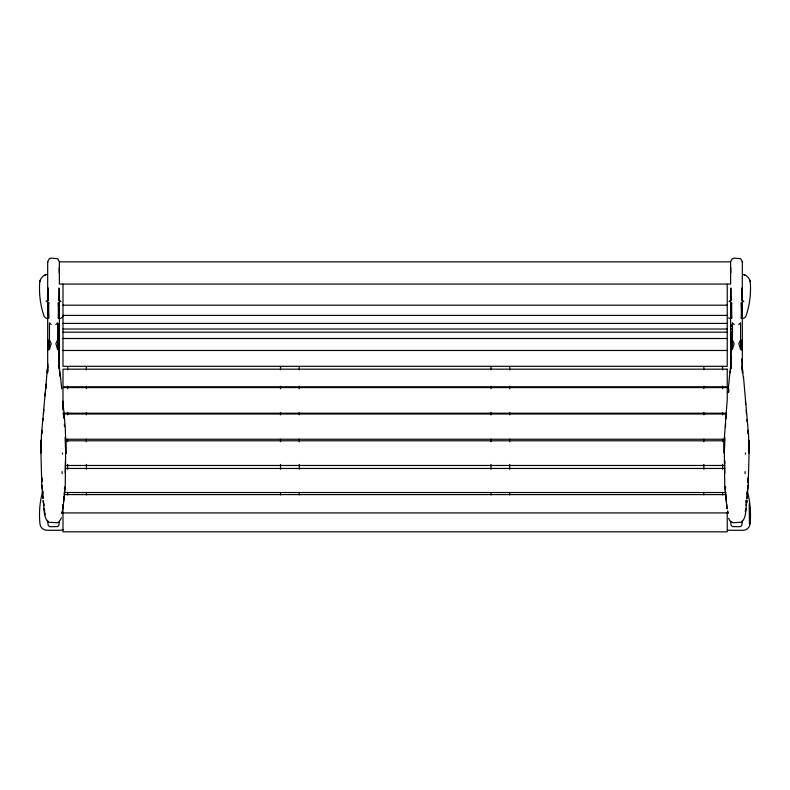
<?xml version="1.0" encoding="UTF-8"?>
<svg xmlns="http://www.w3.org/2000/svg" width="790" height="790" viewBox="0 0 790 790"><rect width="100%" height="100%" fill="white"/><g stroke="black" fill="none" stroke-linecap="round" stroke-linejoin="round"><path stroke-width="1.19" d="M47.677 300.121L47.677 296.606M730.622 300.121L730.622 296.606A3.506 3.506 0 0 0 730.888 297.949M746.165 500.159L746.165 502.539L746.382 500.139M723.907 453.035L724.193 440.287L724.776 486.788M65.807 440.287L65.224 486.788M65.215 473.082L65.461 460.768M724.598 447.891L724.815 437.334M47.677 365.572L41.426 435.033L40.952 453.371L41.831 486.788M41.248 440.287L40.952 453.035L41.248 440M62.104 473.635L62.163 471.591M745.059 473.635L745.108 471.591M724.193 440L727.116 401.182M47.795 363.558L47.42 372.9L47.765 369.858M730.553 368.229L730.839 361.218L730.938 367.824M748.169 486.788L749.048 453.371L748.574 435.033L743.489 376.87M64.444 489.296L64.553 486.986M747.725 482.344L747.942 477.713M725.526 488.803L725.635 486.689M46.047 387.831L46.185 385.372M42.038 433.819L42.255 430.293M725.427 426.768L725.645 423.243M47.252 372.673L47.677 367.083M730.207 372.673L730.375 370.441M64.227 496.327L62.884 508.928L63.358 504.05M64.405 494.066L64.987 487.351M747.528 491.805L746.994 498.589L748.169 485.159L747.705 489.543M749.858 523.997L750.263 508.286M65.007 487.608L63.625 501.769M42.848 420.902L43.055 418.611M43.47 414.029L43.875 409.447M726 418.611L726.415 414.029M63.556 498.934L63.773 496.525M746.945 494.115L747.172 491.706M728.291 388.799L730.622 365.572M746.185 505.264L746.708 500.702M45.425 392.393L45.07 395.928L45.405 393.677M45.781 388.858L46.255 384.138M728.37 392.393L728.726 388.858M746.214 505.482L746.738 500.89M746.994 500.663C745.424 507.634 747.014 516.502 741.82 522.16L733.081 522.743L729.782 520.758L728.617 518.309M728.518 392.541L728.854 390.29M62.37 511.189L61.926 513.569L62.41 511.268M745.365 511.268L745.829 508.928L745.316 511.189M47.677 372.623L47.677 261.658L49.434 258.626L51.192 258.172L57.621 258.626L59.378 261.658M730.622 261.658L732.379 258.626L734.137 258.172L740.566 258.626L742.324 261.658L742.324 372.623M742.165 262.24L742.324 261.658M39.855 281.497L40.241 280.183M61.511 517.835L58.875 522.16L56.92 522.743L48.309 522.21C42.877 516.67 44.645 507.634 43.006 500.663M57.621 340.026L55.863 343.591L57.621 349.595L57.621 322.784L55.863 324.581M740.566 340.026L738.808 343.591L740.566 349.595L740.566 322.784L738.808 324.581M731.372 356.764L730.622 357.06L731.372 357.831L730.622 357.524L731.372 356.764L730.622 356.764M46.136 301.652L47.726 300.072M729.081 301.652L731.264 299.479M44.408 275.483L45.929 274.614M730.622 341.734L731.372 341.724M730.622 331.958L731.372 331.958M58.628 334.368L59.378 334.358M730.622 331.721L731.372 331.721M58.628 336.194L59.378 336.194M58.628 337.35L59.378 337.35M730.622 334.022L731.372 334.012M58.628 342.248L59.378 342.248M730.622 339.206L731.372 339.206M58.628 325.164L59.378 325.154M58.628 326.872L59.378 326.863M730.622 325.105L731.372 325.095M730.622 336.589L731.372 336.589M730.622 337.152L731.372 337.142M730.622 347.333L731.372 347.324M730.622 350.671L731.372 350.671M58.628 356.892L59.378 356.882M58.628 358.907L59.378 358.897M730.622 355.233L731.372 355.233M730.622 358.166L731.372 358.156M58.628 362.245L59.378 362.235M730.622 361.484L731.372 361.484M730.622 368.486L731.372 368.486M58.628 350.75L59.378 350.75M58.628 358.068L59.378 358.107M730.622 359.035L731.372 359.035M730.622 368.357L731.372 368.357M58.628 324.789L59.378 324.789M58.628 326.448L59.378 326.448M58.628 348.509L59.378 348.509M730.622 349.032L731.372 349.032M730.622 352.755L731.372 352.755M58.628 354.848L59.378 354.848M730.622 356.478L731.372 356.468M730.622 357.06L731.372 357.06M62.993 305.187L727.235 305.187M62.993 315.407L727.235 315.407M62.993 323.406L727.235 323.406M730.622 326.221L731.372 326.221M730.622 328.522L731.372 328.601M62.993 329.025L727.235 329.025M730.622 329.025L731.372 329.025M62.993 332.175L727.235 332.175M730.622 332.225L731.372 332.225M58.628 333.854L59.378 333.854M730.622 334.624L731.372 334.624M58.628 335.543L59.378 335.612M58.628 336.777L59.378 336.767M62.993 338.505L727.235 338.505M58.628 339.098L59.378 339.098M730.622 339.819L731.372 339.819M58.628 340.184L59.378 340.184M730.622 345.309L731.372 345.309M62.993 350.474L727.235 350.474M58.628 355.944L59.378 355.944M62.993 413.2L726 413.2M62.993 414.009L726 414.009M65.461 439.24L724.766 439.24M65.461 440.79L724.766 440.79M65.461 465.478L724.766 465.478M65.461 468.46L724.766 468.46M64.227 492.516L726 492.516M64.227 494.589L726 494.589M62.993 512.927L727.235 512.927M58.628 324.423L59.378 324.423M58.628 327.741L59.378 327.741M730.622 329.302L731.372 329.312M58.628 329.529L59.378 329.529M58.628 331.652L59.378 331.652M730.622 332.373L731.372 332.373M730.622 334.456L731.372 334.466M730.622 342.307L731.372 342.317M730.622 345.556L731.372 345.556M730.622 348.035L731.372 348.035M58.628 349.802L59.378 349.802M58.628 350.079L59.378 350.089M730.622 351.382L731.372 351.382M58.628 350.898L59.378 350.908M730.622 355.994L731.372 355.994M730.622 357.524L731.372 357.534M730.622 358.946L731.372 358.956M730.622 362.274L731.372 362.274M58.628 361.435L59.378 361.445M730.622 337.449L731.372 337.449M730.622 338.051L731.372 338.061M730.622 353.792L731.372 353.792M58.628 357.278L59.378 357.278M58.628 324.058L59.378 324.058M58.628 327.317L59.378 327.317M730.622 332.866L731.372 332.876M58.628 329.015L59.378 329.025M730.622 334.96L731.372 334.96M58.628 331.148L59.378 331.148M58.628 333.153L59.378 333.163M58.628 338.446L59.378 338.446M730.622 343.077L731.372 343.087M58.628 339.522L59.378 339.522M58.628 347.768L59.378 347.768M730.622 357.238L731.372 357.238M58.628 354.098L59.378 354.108M730.622 357.821L731.372 357.831M58.628 355.668L59.378 355.678M744.071 274.614L745.592 275.483M742.274 300.062L743.834 301.622M58.746 299.489L60.889 301.622M734.137 324.581L732.379 322.784L732.379 349.595L734.137 343.591L732.379 340.026M51.192 324.581L49.434 322.784L49.434 349.595L51.192 343.591L49.434 340.026M749.759 280.183L750.144 281.497M47.677 261.658L47.834 262.24M44.665 511.061L44.171 508.928L44.635 511.268M727.59 511.268L728.054 513.599M727.61 511.061L727.955 512.908M45 512.908L45.336 514.764M726.464 502.233L724.993 487.608M747.696 431.3L748.031 433.74L747.755 430.175M43.262 500.89L43.786 505.482M724.993 487.104L725.576 493.819M42.265 489.04L41.831 485.159L43.006 498.589L42.443 491.429M726.682 504.464L727.116 508.928L725.763 496.199M60.544 376.87L61.709 388.799M43.519 502.233L43.845 505.58M742.245 366.274L743.281 377.383M59.299 366.274L60.228 376.267M726.188 495.982L726.405 498.372M62.884 401.182L65.224 426.916L66.103 453.371M42.798 491.192L43.016 493.582M745.385 401.103L745.691 404.51M746.185 410.178L746.491 413.585M62.845 405.645L63.24 410.178M742.245 367.775L742.649 372.673M59.201 366.55L59.398 368.999L59.378 288.686M59.605 371.448L60.01 376.356M746.945 419.51L747.123 421.88M63.635 414.77L63.901 418.325M64.355 424.25L64.533 426.62M724.716 460.906L724.855 463.305M741.761 358.877L742.343 369.977M58.816 358.877L59.388 369.977M42.077 477.97L42.245 481.584M65.165 437.423L65.412 447.249M748.752 440L749.048 453.065L748.752 440.287M724.529 460.965L724.795 473.151M749.433 523.958L749.236 503.951M66.093 452.384L66.093 453.065M745.414 452.996L745.424 454.112M62.469 452.996L62.469 454.112M742.324 296.606L742.324 300.121M59.378 300.121L59.378 296.606A3.506 3.506 0 0 1 59.102 297.949M742.324 520.353L741.85 525.261L740.566 526.545L738.808 526.723L732.379 526.545L731.096 525.261L730.622 521.439M741.85 287.945L741.85 300.526M741.85 340.026L741.85 350.148M731.096 287.945L731.096 300.526M731.096 311.28L731.096 316.701M731.096 340.026L731.096 350.148M730.78 267.504L730.78 272.767M730.622 288.686L730.622 368.92M727.235 284.094L727.235 366.323L62.993 366.323L62.993 284.094M727.235 400.392L727.235 387.594L62.993 387.594L62.993 409.368M727.235 512.108L727.235 531.828L62.993 531.828L62.993 504.8M722.554 366.372L722.554 369.898M722.554 386.182L722.554 388.65M722.554 412.489L722.554 414.888M722.554 439.21L722.554 441.699M722.554 464.421L722.554 469.24M722.554 493.345L722.554 494.896M703.841 366.372L703.841 369.898M703.841 386.182L703.841 388.65M703.841 412.489L703.841 414.888M703.841 439.21L703.841 441.699M703.841 464.421L703.841 469.24M703.841 493.345L703.841 494.896M509.718 366.372L509.718 369.898M509.718 386.182L509.718 388.65M509.718 412.489L509.718 414.888M509.718 439.21L509.718 441.699M509.718 464.421L509.718 469.24M509.718 493.345L509.718 494.896M491.005 366.372L491.005 369.898M491.005 386.182L491.005 388.65M491.005 412.489L491.005 414.888M491.005 439.21L491.005 441.699M491.005 464.421L491.005 469.24M491.005 493.345L491.005 494.896M299.222 366.372L299.222 369.898M299.222 386.182L299.222 388.65M299.222 412.489L299.222 414.888M299.222 439.21L299.222 441.699M299.222 464.421L299.222 469.24M299.222 493.345L299.222 494.896M280.509 366.372L280.509 369.898M280.509 386.182L280.509 388.65M280.509 412.489L280.509 414.888M280.509 439.21L280.509 441.699M280.509 464.421L280.509 469.24M280.509 493.345L280.509 494.896M86.387 366.372L86.387 369.898M86.387 386.182L86.387 388.65M86.387 412.489L86.387 414.888M86.387 439.21L86.387 441.699M86.387 464.421L86.387 469.24M86.387 493.345L86.387 494.896M67.673 366.372L67.673 369.898M67.673 386.182L67.673 388.65M67.673 412.489L67.673 414.888M67.673 439.21L67.673 441.699M67.673 464.421L67.673 469.24M67.673 493.345L67.673 494.896M59.378 521.439L58.904 525.261L57.621 526.545L51.192 526.723L49.434 526.545L48.151 525.261L47.677 520.353M59.22 267.504L59.22 272.767M58.904 287.945L58.904 300.526M58.904 311.28L58.904 316.701M58.904 330.576L58.904 366.471M48.151 287.945L48.151 300.526M48.151 340.026L48.151 350.148M727.649 529.922A7.021 7.021 0 0 0 729.911 530.288L743.044 530.288A7.021 7.021 0 0 0 750.016 524.017A87.127 87.127 0 0 0 747.271 491.262M742.995 318.528A4.681 4.681 0 0 0 746.204 315.467A87.127 87.127 0 0 0 750.332 282.85A9.352 9.352 0 0 0 745.493 275.246A27.344 27.344 0 0 0 743.271 274.574M729.95 318.528A4.681 4.681 0 0 1 728.558 317.886M42.729 491.262A87.127 87.127 0 0 0 39.984 524.017A7.021 7.021 0 0 0 46.956 530.288L60.089 530.288A7.021 7.021 0 0 0 63.388 529.468M46.679 274.387A9.352 9.352 0 0 0 39.668 282.85A87.127 87.127 0 0 0 43.796 315.467A4.681 4.681 0 0 0 47.005 318.528M63.249 315.467A4.681 4.681 0 0 1 60.05 318.528M48.704 302.669L48.704 318.36L48.151 306.629L48.704 302.669M731.659 302.669L731.659 318.36L731.096 306.629L731.659 302.669M58.904 313.561L58.342 318.36L58.342 302.659L58.904 313.561M741.85 313.561L741.297 318.36L741.297 302.659L741.85 313.561M59.378 333.736L58.628 333.736L59.378 333.736M59.378 351.639L58.628 351.639L59.378 351.708M731.372 337.251L730.622 337.251L731.372 337.281M730.612 261.846L59.359 261.846L59.359 284.064L730.612 284.064L730.612 261.846M59.378 341.507L58.628 341.507L59.378 341.596M727.235 369.177L62.993 369.177L62.993 386.754L727.235 386.754L727.235 369.177M731.372 359.835L730.622 359.825L731.372 359.796M731.372 349.743L730.622 349.743L731.372 349.674"/></g></svg>
